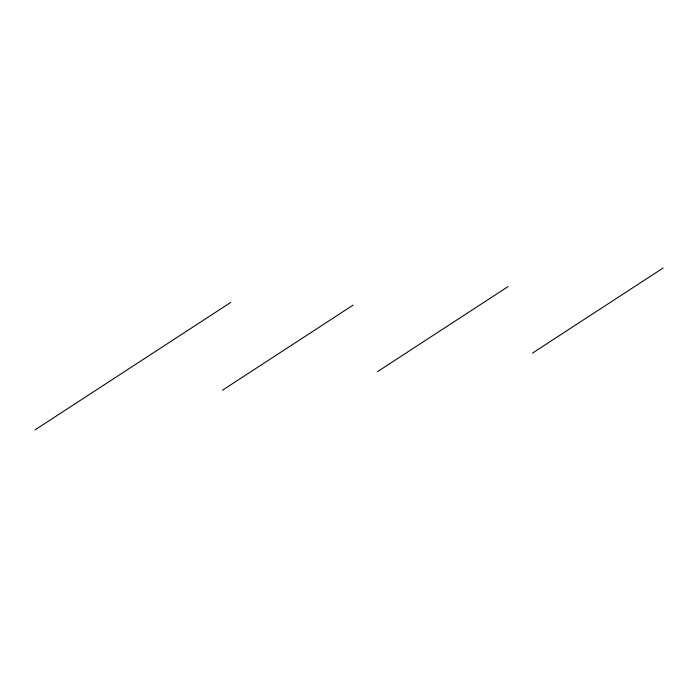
<?xml version="1.0" encoding="UTF-8"?>
<svg xmlns="http://www.w3.org/2000/svg" width="698" height="698" viewBox="0 0 698 698"><rect width="100%" height="100%" fill="white"/><g stroke="black" fill="none" stroke-linecap="round" stroke-linejoin="round"><path stroke-width="1.05" d="M34.9 429.977L230.802 302.382M222.531 390.173L353.136 305.105M377.513 371.633L508.118 286.564M532.495 353.083L663.1 268.023"/></g></svg>
